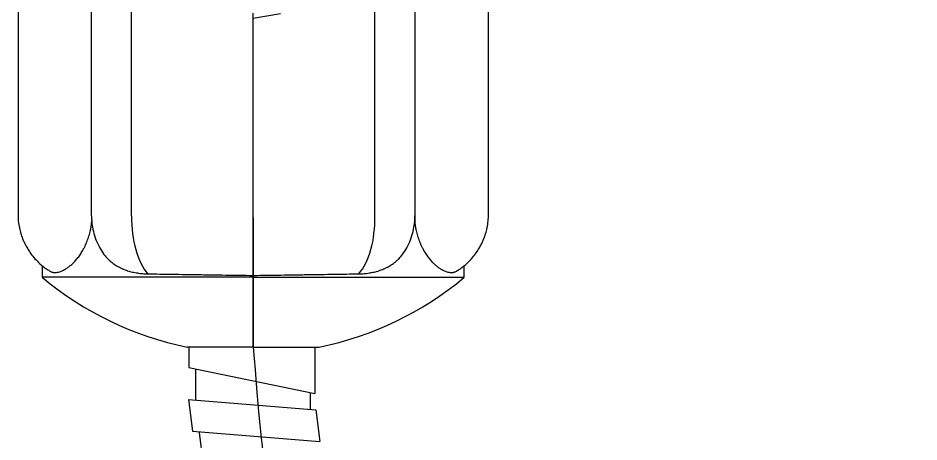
# Model space of a CAD drawing. Extents: x 0 to 1128, y 0 to 827.
# Drawn here: x 643.9 to 734, y 146.2 to 188.5 of the extents above; entities that cross this region are included whole.
import ezdxf

# ---------------------------------------------------------------- set-up
doc = ezdxf.new("R2010")
doc.units = 0
doc.header["$LTSCALE"] = 10
doc.header["$MEASUREMENT"] = 0
doc.linetypes.add('CENTER', pattern=[2, 1.25, -0.25, 0.25, -0.25])
doc.layers.get('0').update_dxf_attribs({"linetype": 'CONTINUOUS'})

# ---------------------------------------------------------------- blocks, each defined once
blk = doc.blocks.new('G$CA7F8E9AF')
at = {"ltscale": 0.5}
for p, q in [((0, 89.436), (0, 13.228)), ((7.315, 89.564), (7.315, 13.101)), ((35.665, 13.088), (35.665, 89.576)), ((39.694, 13.101), (39.694, 89.564)), ((47.01, 13.228), (47.01, 89.436)), ((11.345, 13.088), (11.345, 38.378)), ((23.505, 30.832), (23.505, 33.332)), ((23.505, 32.832), (26.235, 33.314)), ((23.505, 12.933), (23.505, 32.832)), ((23.505, 12.933), (23.505, 30.832)), ((2.416, 8.142), (2.416, 6.965)), ((44.594, 6.965), (44.594, 8.142)), ((23.505, 6.965), (2.416, 6.965)), ((23.505, 7.154), (23.505, 6.965)), ((23.505, 6.965), (23.505, 7.154)), ((23.505, 0), (23.505, 6.965)), ((23.505, 6.965), (44.594, 6.965)), ((23.505, 6.965), (23.505, 0)), ((23.505, 0), (16.905, 0)), ((23.505, 0), (30.105, 0))]:
    blk.add_line(p, q, dxfattribs=at)
for start, end in [(230.20767, 258.44562), (281.55438, 309.79233)]:
    blk.add_arc((23.505, 32.283), 32.951, start, end, dxfattribs=at)
for centre, major_axis, start_param, end_param in [((14.621, 13.088), (0.115, 6.599), 1.579459, 2.646033), ((32.389, 13.088), (0.115, -6.599), 0.495559, 1.562134)]:
    blk.add_ellipse(centre, major_axis=major_axis, ratio=0.496276, start_param=start_param, end_param=end_param, dxfattribs=at)
for points, knots in [([(0.007, 13.228), (0.004, 13.014), (0.02, 12.569), (0.119, 11.926), (0.267, 11.344), (0.431, 10.874), (0.593, 10.496), (0.773, 10.136), (1.002, 9.737), (1.307, 9.286), (1.702, 8.797), (2.204, 8.295), (2.696, 7.889), (3.036, 7.683), (3.154, 7.617)], [0, 0, 0, 0, 0.094296, 0.19809, 0.287759, 0.361896, 0.419753, 0.475766, 0.543531, 0.623776, 0.716795, 0.822444, 0.940087, 1, 1, 1, 1]), ([(7.345, 13.101), (7.345, 13.101), (7.344, 13.101), (7.341, 13.101), (7.337, 13.101), (7.334, 13.101), (7.331, 13.101), (7.328, 13.101), (7.326, 13.101), (7.323, 13.101), (7.321, 13.101), (7.32, 13.101), (7.318, 13.101), (7.317, 13.101), (7.316, 13.101), (7.316, 13.101), (7.315, 13.101), (7.315, 13.101), (7.315, 13.101)], [0, 0, 0, 0, 0.007692, 0.07544, 0.14316, 0.210851, 0.278512, 0.346145, 0.413749, 0.481325, 0.548871, 0.616388, 0.683877, 0.751337, 0.818767, 0.886169, 0.953542, 1, 1, 1, 1]), ([(7.35, 13.1), (7.348, 12.861), (7.372, 12.341), (7.513, 11.538), (7.774, 10.701), (8.132, 9.927), (8.435, 9.461), (8.588, 9.253)], [0, 0, 0, 0, 0.173854, 0.379739, 0.593114, 0.812423, 1, 1, 1, 1]), ([(23.505, 12.933), (23.505, 12.783), (23.505, 12.483), (23.505, 12.034), (23.505, 11.588), (23.505, 11.151), (23.505, 10.721), (23.505, 10.301), (23.505, 9.893), (23.505, 9.501), (23.505, 9.124), (23.505, 8.764), (23.505, 8.424), (23.505, 8.106), (23.505, 7.809), (23.505, 7.536), (23.505, 7.32), (23.505, 7.199), (23.505, 7.154)], [0, 0, 0, 0, 0.064036, 0.128073, 0.192109, 0.256146, 0.320182, 0.384218, 0.448255, 0.512291, 0.576327, 0.640364, 0.7044, 0.768437, 0.832473, 0.896509, 0.960546, 1, 1, 1, 1]), ([(23.505, 7.154), (23.505, 7.199), (23.505, 7.32), (23.505, 7.536), (23.505, 7.809), (23.505, 8.106), (23.505, 8.424), (23.505, 8.764), (23.505, 9.124), (23.505, 9.501), (23.505, 9.893), (23.505, 10.301), (23.505, 10.721), (23.505, 11.151), (23.505, 11.588), (23.505, 12.034), (23.505, 12.483), (23.505, 12.783), (23.505, 12.933)], [0, 0, 0, 0, 0.039454, 0.103491, 0.167527, 0.231563, 0.2956, 0.359636, 0.423673, 0.487709, 0.551745, 0.615782, 0.679818, 0.743854, 0.807891, 0.871927, 0.935964, 1, 1, 1, 1]), ([(38.421, 9.252), (38.575, 9.46), (38.878, 9.927), (39.236, 10.701), (39.497, 11.538), (39.638, 12.341), (39.662, 12.861), (39.659, 13.1)], [0, 0, 0, 0, 0.187691, 0.406969, 0.620314, 0.82617, 1, 1, 1, 1]), ([(43.856, 7.617), (43.974, 7.683), (44.314, 7.889), (44.806, 8.295), (45.308, 8.797), (45.703, 9.286), (46.008, 9.737), (46.237, 10.136), (46.417, 10.496), (46.579, 10.874), (46.742, 11.344), (46.891, 11.926), (46.99, 12.569), (47.006, 13.014), (47.003, 13.228)], [0, 0, 0, 0, 0.059916, 0.177559, 0.283207, 0.376225, 0.45647, 0.524235, 0.580248, 0.638105, 0.712242, 0.80191, 0.905704, 1, 1, 1, 1]), ([(3.147, 7.605), (3.156, 7.599), (3.165, 7.593), (3.227, 7.554), (3.283, 7.527), (3.357, 7.501), (3.372, 7.496), (3.402, 7.487), (3.417, 7.482), (3.464, 7.471), (3.495, 7.465), (3.592, 7.451), (3.659, 7.447), (3.798, 7.451), (3.942, 7.465), (4.096, 7.503), (4.255, 7.552), (4.337, 7.583), (4.463, 7.638), (4.506, 7.658), (4.571, 7.691), (4.592, 7.702), (4.636, 7.725), (4.658, 7.737), (4.769, 7.8), (4.859, 7.857), (5.041, 7.984), (5.132, 8.054), (5.317, 8.208), (5.41, 8.292), (5.597, 8.475), (5.691, 8.574), (5.878, 8.79), (5.97, 8.904), (6.151, 9.147), (6.24, 9.276), (6.412, 9.547), (6.495, 9.691), (6.596, 9.88), (6.616, 9.918), (6.655, 9.996), (6.675, 10.035), (6.732, 10.154), (6.769, 10.235), (6.877, 10.481), (6.943, 10.65), (7.065, 11), (7.12, 11.18), (7.193, 11.459), (7.216, 11.553), (7.247, 11.697), (7.257, 11.746), (7.272, 11.819), (7.277, 11.843), (7.286, 11.892), (7.326, 12.113), (7.356, 12.335), (7.374, 12.534)], [0, 0, 0, 0, 0.008868, 0.008868, 0.061033, 0.061033, 0.074074, 0.074074, 0.087115, 0.087115, 0.113198, 0.113198, 0.165363, 0.165363, 0.217527, 0.269692, 0.269692, 0.321857, 0.321857, 0.347939, 0.347939, 0.360981, 0.360981, 0.374022, 0.374022, 0.426187, 0.426187, 0.478352, 0.478352, 0.530516, 0.530516, 0.582681, 0.582681, 0.634846, 0.634846, 0.687011, 0.687011, 0.739176, 0.739176, 0.752217, 0.752217, 0.765258, 0.765258, 0.791341, 0.791341, 0.843505, 0.843505, 0.89567, 0.89567, 0.921753, 0.921753, 0.934794, 0.934794, 0.941315, 0.941315, 0.947835, 1, 1, 1, 1]), ([(39.636, 12.534), (39.654, 12.335), (39.684, 12.113), (39.724, 11.892), (39.733, 11.843), (39.738, 11.819), (39.752, 11.746), (39.762, 11.697), (39.794, 11.553), (39.817, 11.459), (39.89, 11.18), (39.945, 11), (40.066, 10.65), (40.133, 10.481), (40.241, 10.235), (40.278, 10.154), (40.335, 10.035), (40.355, 9.996), (40.394, 9.918), (40.414, 9.88), (40.515, 9.691), (40.598, 9.547), (40.77, 9.276), (40.859, 9.147), (41.039, 8.904), (41.132, 8.79), (41.319, 8.574), (41.413, 8.475), (41.6, 8.292), (41.693, 8.208), (41.877, 8.054), (41.969, 7.984), (42.151, 7.857), (42.241, 7.8), (42.352, 7.737), (42.374, 7.725), (42.418, 7.702), (42.439, 7.691), (42.504, 7.658), (42.547, 7.638), (42.673, 7.583), (42.755, 7.552), (42.914, 7.503), (43.068, 7.465), (43.212, 7.451), (43.351, 7.447), (43.418, 7.451), (43.514, 7.465), (43.546, 7.471), (43.592, 7.482), (43.608, 7.487), (43.638, 7.496), (43.653, 7.501), (43.727, 7.527), (43.783, 7.554), (43.845, 7.593), (43.854, 7.599), (43.863, 7.605)], [0, 0, 0, 0, 0.052165, 0.058685, 0.058685, 0.065206, 0.065206, 0.078247, 0.078247, 0.10433, 0.10433, 0.156495, 0.156495, 0.208659, 0.208659, 0.234742, 0.234742, 0.247783, 0.247783, 0.260824, 0.260824, 0.312989, 0.312989, 0.365154, 0.365154, 0.417319, 0.417319, 0.469484, 0.469484, 0.521648, 0.521648, 0.573813, 0.573813, 0.625978, 0.625978, 0.639019, 0.639019, 0.652061, 0.652061, 0.678143, 0.678143, 0.730308, 0.730308, 0.782473, 0.834637, 0.834637, 0.886802, 0.886802, 0.912885, 0.912885, 0.925926, 0.925926, 0.938967, 0.938967, 0.991132, 0.991132, 1, 1, 1, 1]), ([(8.581, 9.248), (8.664, 9.142), (8.751, 9.041), (8.9, 8.882), (8.989, 8.791), (9.082, 8.704), (9.145, 8.647), (9.177, 8.619), (9.337, 8.481), (9.469, 8.378), (9.743, 8.189), (9.884, 8.102), (10.102, 7.981), (10.176, 7.943), (10.289, 7.888), (10.326, 7.871), (10.402, 7.836), (10.44, 7.819), (10.632, 7.737), (10.787, 7.679), (11.103, 7.576), (11.264, 7.532), (11.59, 7.455), (11.755, 7.423), (12.091, 7.37), (12.262, 7.35), (12.608, 7.322), (12.784, 7.313), (12.962, 7.31)], [0, 0, 0, 0, 0.079307, 0.079307, 0.130457, 0.156032, 0.156032, 0.181607, 0.181607, 0.283906, 0.283906, 0.386205, 0.386205, 0.437355, 0.437355, 0.462929, 0.462929, 0.488504, 0.488504, 0.590803, 0.590803, 0.693102, 0.693102, 0.795402, 0.795402, 0.897701, 0.897701, 1, 1, 1, 1]), ([(34.048, 7.31), (34.226, 7.313), (34.402, 7.322), (34.748, 7.35), (34.919, 7.37), (35.255, 7.423), (35.42, 7.455), (35.746, 7.532), (35.907, 7.576), (36.223, 7.679), (36.378, 7.737), (36.569, 7.819), (36.608, 7.836), (36.683, 7.871), (36.721, 7.888), (36.834, 7.943), (36.908, 7.981), (37.126, 8.102), (37.267, 8.189), (37.541, 8.378), (37.673, 8.481), (37.833, 8.619), (37.865, 8.647), (37.928, 8.704), (38.02, 8.791), (38.11, 8.882), (38.258, 9.041), (38.345, 9.142), (38.428, 9.247)], [0, 0, 0, 0, 0.102312, 0.102312, 0.204625, 0.204625, 0.306937, 0.306937, 0.409249, 0.409249, 0.511561, 0.511561, 0.537139, 0.537139, 0.562717, 0.562717, 0.613874, 0.613874, 0.716186, 0.716186, 0.818498, 0.818498, 0.844076, 0.844076, 0.869654, 0.92081, 0.92081, 1, 1, 1, 1]), ([(12.962, 7.31), (13.362, 7.304), (14.173, 7.292), (15.425, 7.274), (16.711, 7.255), (17.592, 7.242), (18.261, 7.232), (18.486, 7.228), (18.825, 7.223), (18.939, 7.222), (19.165, 7.218), (19.279, 7.217), (19.846, 7.208), (20.301, 7.201), (21.213, 7.188), (22.127, 7.174), (23.045, 7.161), (23.505, 7.154)], [0, 0, 0, 0, 0.125, 0.25, 0.375, 0.5, 0.5, 0.5625, 0.5625, 0.59375, 0.59375, 0.625, 0.625, 0.75, 0.75, 0.875, 1, 1, 1, 1]), ([(23.505, 7.154), (23.965, 7.161), (24.883, 7.174), (25.797, 7.188), (26.709, 7.201), (27.164, 7.208), (27.731, 7.217), (27.845, 7.218), (28.071, 7.222), (28.185, 7.223), (28.524, 7.228), (28.748, 7.232), (29.418, 7.242), (30.298, 7.255), (31.585, 7.274), (32.837, 7.292), (33.648, 7.304), (34.048, 7.31)], [0, 0, 0, 0, 0.125, 0.25, 0.25, 0.375, 0.375, 0.40625, 0.40625, 0.4375, 0.4375, 0.5, 0.5, 0.625, 0.75, 0.875, 1, 1, 1, 1])]:
    blk.add_open_spline(points, degree=3, knots=knots, dxfattribs=at)
for points in [[(7.347, 13.101), (7.347, 12.912), (7.356, 12.723), (7.374, 12.534)], [(39.663, 13.101), (39.663, 12.912), (39.654, 12.723), (39.636, 12.534)]]:
    blk.add_open_spline(points, degree=3, dxfattribs=at)

msp = doc.modelspace()

# ---------------------------------------------------------------- linework, layer by layer
for p, q in [((661.003, 155.668), (661.003, 153.629)), ((673.601, 155.668), (673.601, 151.032)), ((661.003, 153.629), (673.601, 151.032)), ((661.661, 153.422), (661.661, 150.389)), ((660.986, 150.444), (661.377, 147.266)), ((660.986, 150.444), (673.707, 149.41)), ((673.132, 151.057), (673.132, 149.456)), ((673.707, 149.41), (674.097, 146.232)), ((661.377, 147.266), (674.097, 146.232)), ((662.054, 147.141), (662.424, 144.131))]:
    msp.add_line(p, q)
at = {"color": 1, "linetype": 'CENTER'}
msp.add_open_spline([(667.447, 155.668), (668.39, 143.563), (670.12, 121.338), (701.286, 96.664), (747.952, 116.911), (750.095, 152.965), (749.833, 172.625), (749.824, 173.215)], degree=3, knots=[0, 0, 0, 0, 35.213029, 64.651578, 103.899256, 159.380381, 161.099291, 161.099291, 161.099291, 161.099291], dxfattribs=at)

# ---------------------------------------------------------------- block references
at = {"ltscale": 0.5}
msp.add_blockref('G$CA7F8E9AF', (643.942, 155.668), dxfattribs=at)

doc.saveas('drawing.dxf')
